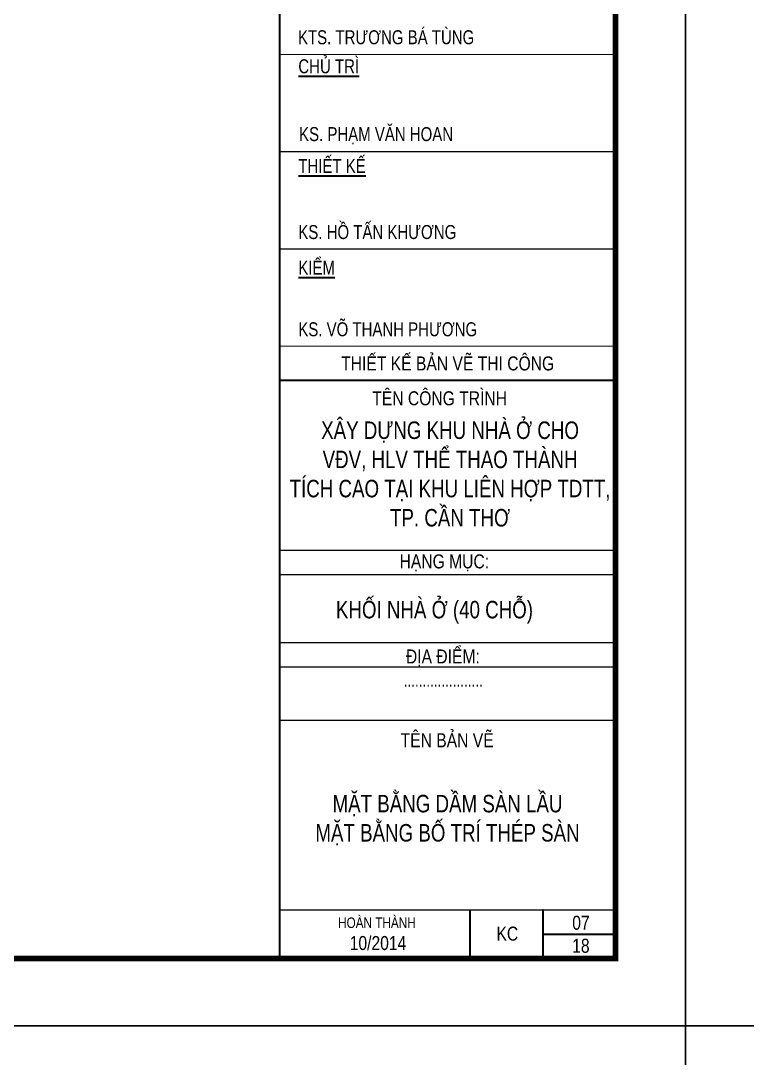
# Model space of a CAD drawing. Header units: inches. Extents: x 566748 to 757280, y 592180 to 740680.
# Drawn here: x 599251 to 609628, y 651119 to 665941 of the extents above; entities that cross this region are included whole.
import ezdxf

# ---------------------------------------------------------------- set-up
doc = ezdxf.new("R2010")
doc.units = ezdxf.units.IN
doc.header["$MEASUREMENT"] = 0
doc.layers.add('LAYER 7', color=7, linetype='Continuous')
doc.layers.add('LAYER7', color=7, linetype='Continuous')
doc.styles.add('VNI - HELVE', font='VBOOKMN0.TTF', dxfattribs={"width": 0.8})

# ---------------------------------------------------------------- blocks, each defined once
blk = doc.blocks.new('AAEER')
for points in [[(375.565, 643.528), (380.365, 643.528)], [(375.565, 643.18), (380.365, 643.18)], [(375.565, 642.208), (380.365, 642.208)], [(375.565, 641.861), (380.365, 641.861)]]:
    blk.add_lwpolyline(points)
at = {"layer": 'LAYER 7', "lineweight": 35}
for points in [[(375.565, 645.958), (380.365, 645.958)], [(378.282, 638.389), (378.282, 637.695)], [(379.323, 638.389), (379.323, 638.389), (379.323, 637.695)], [(379.323, 638.042), (380.365, 638.042)]]:
    blk.add_lwpolyline(points, dxfattribs=at)
at = {"layer": 'LAYER7', "const_width": 0.0278}
blk.add_lwpolyline([(380.365, 665.47), (375.565, 665.47), (375.565, 637.695), (380.365, 637.695)], close=True, dxfattribs=at)
at = {"layer": 'LAYER7', "const_width": 0.0174}
for points in [[(375.565, 650.61), (380.365, 650.61)], [(375.565, 649.221), (380.365, 649.221)], [(375.565, 647.833), (380.365, 647.833)], [(375.565, 646.444), (380.365, 646.444)], [(375.565, 641.097), (380.365, 641.097)], [(375.565, 638.389), (380.365, 638.389)]]:
    blk.add_lwpolyline(points, dxfattribs=at)
at = {"layer": 'LAYER 7', "lineweight": 35, "style": 'VNI - HELVE'}
for s, insert, char_height, width, attachment_point in [('KTS. TRÖÔNG BAÙ TUØNG', (375.828, 650.957), 0.2, 5.31965, 1), ('{\\LCHUÛ TRÌ}', (375.833, 650.542), 0.2, 5.31965, 1), ('KS. PHAÏM VAÊN HOAN', (375.844, 649.573), 0.2, 5.31965, 1), ('{\\LTHIEÁT KEÁ}', (375.833, 649.118), 0.2, 5.31965, 1), ('KS. HOÀ TAÁN KHÖÔNG', (375.833, 648.174), 0.2, 5.31965, 1), ('{\\LKIEÅM}', (375.833, 647.665), 0.2, 5.31965, 1), ('KS. VOÕ THANH PHÖÔNG', (375.833, 646.785), 0.2, 5.31965, 1), ('{\\fVNI-Helve|b0|i0|c0|p2;THIEÁT KEÁ BAÛN VEÕ THI COÂNG}', (376.445, 646.297), 0.2, 5.31965, 1), ('{\\fVNI-Helve|b0|i0|c0|p2;TEÂN COÂNG TRÌNH}', (376.889, 645.799), 0.2, 5.31965, 1), ('XAÂY DÖÏNG KHU NHAØ ÔÛ CHO\\PVÑV, HLV THEÅ THAO THAØNH \\PTÍCH CAO TAÏI KHU LIEÂN HÔÏP TDTT, TP. CAÀN THÔ', (378, 645.368), 0.25, 4.98702, 2), ('{\\fVNI-Helve|b0|i0|c0|p2;HAÏNG MUÏC:}', (377.279, 643.469), 0.2, 5.31965, 1), ('KHOÁI NHAØ ÔÛ (40 CHOÃ)', (376.37, 642.805), 0.25, 7.09083, 1), ('{\\fVNI-Helve|b0|i0|c0|p2;ÑÒA ÑIEÅM:}', (377.37, 642.111), 0.2, 5.31965, 1), ('{\\fVNI-Helve|b0|i0|c0|p2;.....................}', (377.337, 641.754), 0.17359, 5.31965, 1), ('{\\fVNI-Helve|b0|i0|c0|p2;TEÂN BAÛN VEÕ}', (377.294, 640.914), 0.2, 5.31965, 1), ('{\\fVNI-Helve|b0|i0|c0|p2;HOAØN THAØNH}', (376.401, 638.282), 0.15, 5.31965, 1), ('{\\fVNI-Helve|b0|i0|c0|p2;KC}', (378.663, 638.151), 0.2, 5.31965, 1), ('{\\fVNI-Helve|b0|i0|c0|p2;10/2014}', (376.567, 638.017), 0.2, 5.31965, 1), ('{\\fVNI-Helve|b0|i0|c0|p2;18}', (379.745, 637.978), 0.2, 5.31965, 1)]:
    blk.add_mtext(s, dxfattribs=dict(at, insert=insert, char_height=char_height, width=width, attachment_point=attachment_point))

msp = doc.modelspace()

# ---------------------------------------------------------------- linework, layer by layer
at = {"layer": 'Defpoints', "linetype": 'Continuous', "ltscale": 0.08}
for points in [[(566748.3, 651580.3), (608748.3, 651580.3), (608748.3, 681280.3), (566748.3, 681280.3)], [(608748.3, 651580.3), (650748.3, 651580.3), (650748.3, 681280.3), (608748.3, 681280.3)], [(566748.3, 621880.3), (608748.3, 621880.3), (608748.3, 651580.3), (566748.3, 651580.3)], [(608748.3, 621880.3), (650748.3, 621880.3), (650748.3, 651580.3), (608748.3, 651580.3)]]:
    msp.add_lwpolyline(points, close=True, dxfattribs=at)
at = {"layer": 'LAYER7', "linetype": 'Continuous', "const_width": 80}
msp.add_lwpolyline([(607748.3, 680317.8), (568548.3, 680317.8), (568548.3, 652542.9), (607748.3, 652542.9)], close=True, dxfattribs=at)

# ---------------------------------------------------------------- block references
at = {"layer": 'LAYER 7', "linetype": 'Continuous', "xscale": 1000, "yscale": 1000, "zscale": 1000}
msp.add_blockref('AAEER', (227383.3, 14848.2), dxfattribs=at)

# ---------------------------------------------------------------- texts
at = {"layer": 'LAYER 7', "lineweight": 35, "width": 5319.651, "style": 'VNI - HELVE'}
for s, insert, char_height, attachment_point in [('MAËT BAÈNG DAÀM SAØN LAÀU\\PMAËT BAÈNG BOÁ TRÍ THEÙP SAØN', (605346.8, 654881.6), 250, 2), ('{\\fVNI-Helve|b0|i0|c0|p2;07}', (607128.7, 653155), 200, 1)]:
    msp.add_mtext(s, dxfattribs=dict(at, insert=insert, char_height=char_height, attachment_point=attachment_point))

doc.saveas('drawing.dxf')
